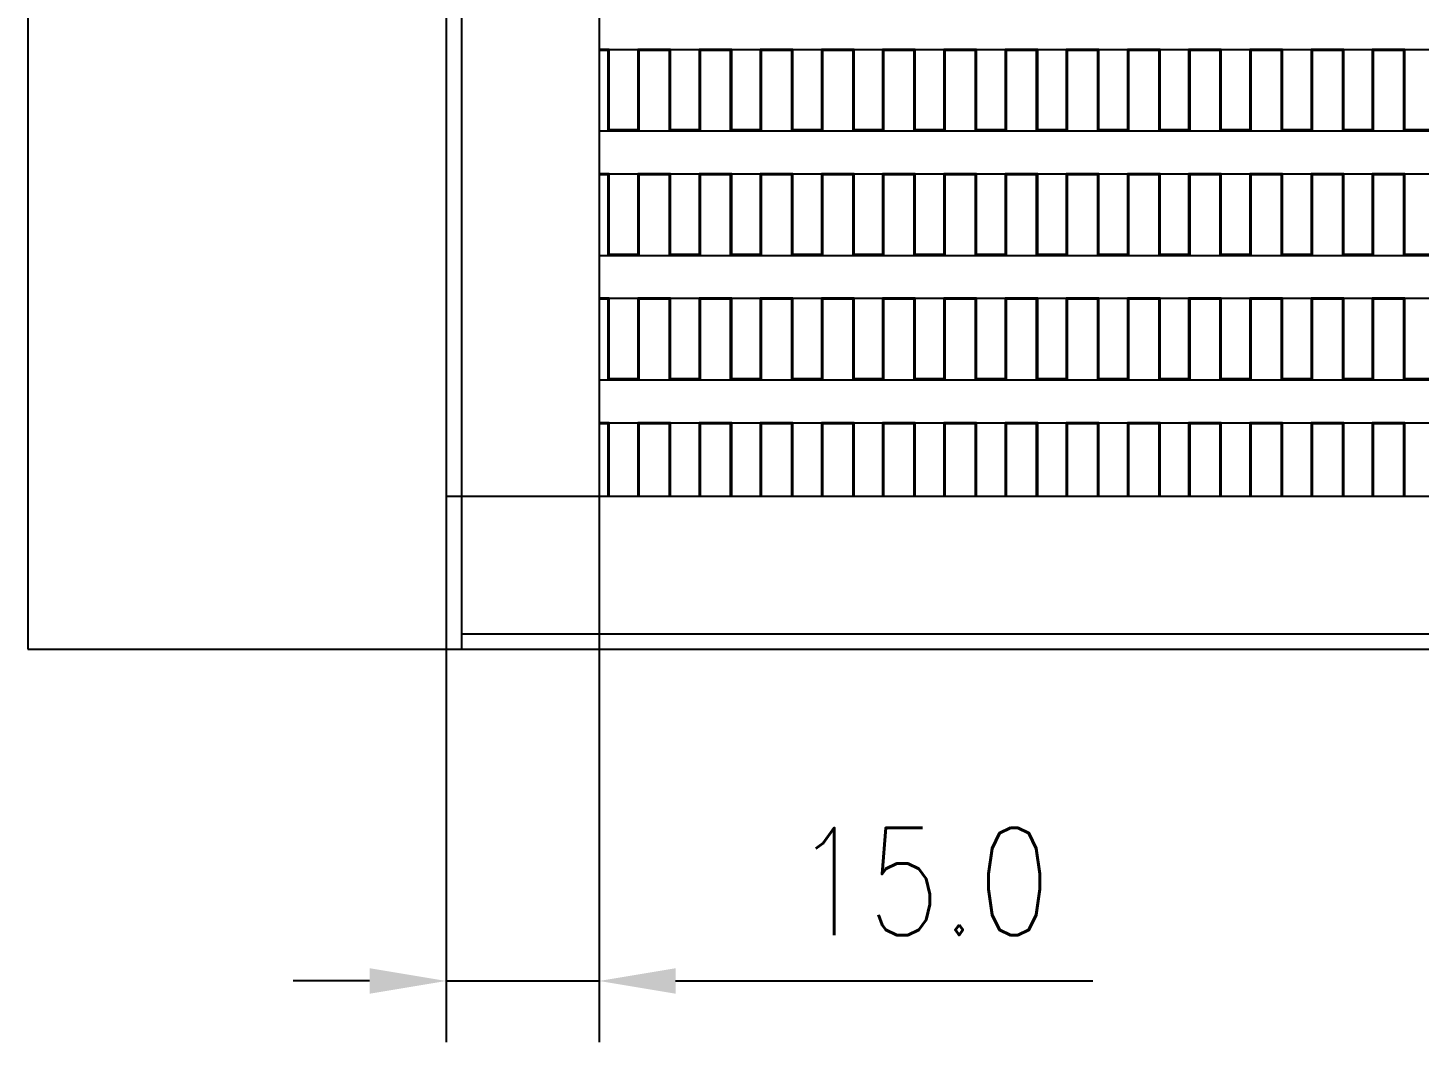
# Model space of a CAD drawing. Header units: millimetres. Extents: x -8604 to -3995, y 3123 to 6155.
# Drawn here: x -7702.6 to -7566.2, y 5317.7 to 5417.1 of the extents above; entities that cross this region are included whole.
import ezdxf

# ---------------------------------------------------------------- set-up
doc = ezdxf.new("R2010")
doc.units = ezdxf.units.MM
doc.layers.get('DEFPOINTS').update_dxf_attribs({"color": 30})
doc.styles.add('TH_GBDIM', font='romans.shx', dxfattribs={"width": 0.8, "bigfont": 'gbcbig.shx'})
doc.dimstyles.new('TH_GBDIM', dxfattribs={"dimscale": 3, "dimtxt": 3.5, "dimasz": 2.5, "dimexe": 2, "dimexo": 0, "dimgap": 1.5, "dimtad": 1, "dimdec": 1, "dimzin": 0, "dimdsep": 46, "dimtxsty": 'TH_GBDIM', "dimcen": 2.5, "dimclrd": 130, "dimclre": 130, "dimclrt": 3, "dimadec": 0, "dimazin": 0, "dimtfac": 0.714286, "dimtdec": 1, "dimtmove": 0, "dimatfit": 3, "dimfxl": 1, "dimtzin": 0, "dimlwd": -1, "dimlwe": -1, "dimarcsym": 0})

# ---------------------------------------------------------------- blocks, each defined once
blk = doc.blocks.new('*D1566')
at = {"color": 130, "transparency": 16777216}
for p, q in [((-7661.62, 5371.18), (-7661.62, 5317.65)), ((-7646.62, 5371.18), (-7646.62, 5317.65)), ((-7669.12, 5323.65), (-7676.62, 5323.65)), ((-7661.62, 5323.65), (-7646.62, 5323.65)), ((-7639.12, 5323.65), (-7598.22, 5323.65))]:
    blk.add_line(p, q, dxfattribs=at)
for points in [[(-7669.12, 5324.9), (-7669.12, 5322.4), (-7661.62, 5323.65)], [(-7639.12, 5324.9), (-7639.12, 5322.4), (-7646.62, 5323.65)]]:
    blk.add_solid(points, dxfattribs=at)
at = {"layer": 'DEFPOINTS', "color": 0, "transparency": 16777216}
for p in [(-7661.62, 5371.18), (-7646.62, 5371.18), (-7646.62, 5323.65)]:
    blk.add_point(p, dxfattribs=at)
at = {"color": 3, "transparency": 16777216, "insert": (-7614.92, 5333.4), "char_height": 10.5, "attachment_point": 5, "style": 'TH_GBDIM'}
blk.add_mtext('15.0', dxfattribs=at)

msp = doc.modelspace()

# ---------------------------------------------------------------- linework, layer by layer
at = {"color": 7, "linetype": 'Continuous', "lineweight": 25}
for p, q in [((-7702.62, 5575.58), (-7702.62, 5356.18)), ((-7661.62, 5571.18), (-7661.62, 5371.18)), ((-7660.12, 5571.18), (-7660.12, 5371.18)), ((-7646.62, 5571.18), (-7646.62, 5371.18)), ((-7645.62, 5414.98), (-7646.62, 5414.98)), ((-7646.62, 5414.98), (-7233.62, 5414.98)), ((-7645.72, 5414.88), (-7646.62, 5414.88)), ((-7645.72, 5406.98), (-7645.72, 5414.88)), ((-7645.62, 5407.08), (-7645.62, 5414.98)), ((-7642.82, 5414.98), (-7642.82, 5407.08)), ((-7639.62, 5414.98), (-7642.82, 5414.98)), ((-7639.72, 5414.88), (-7642.72, 5414.88)), ((-7642.72, 5414.88), (-7642.72, 5406.98)), ((-7639.72, 5406.98), (-7639.72, 5414.88)), ((-7639.62, 5407.08), (-7639.62, 5414.98)), ((-7636.82, 5414.98), (-7636.82, 5407.08)), ((-7633.62, 5414.98), (-7636.82, 5414.98)), ((-7633.72, 5414.88), (-7636.72, 5414.88)), ((-7636.72, 5414.88), (-7636.72, 5406.98)), ((-7633.72, 5406.98), (-7633.72, 5414.88)), ((-7633.62, 5407.08), (-7633.62, 5414.98)), ((-7630.82, 5414.98), (-7630.82, 5407.08)), ((-7627.62, 5414.98), (-7630.82, 5414.98)), ((-7627.72, 5414.88), (-7630.72, 5414.88)), ((-7630.72, 5414.88), (-7630.72, 5406.98)), ((-7627.72, 5406.98), (-7627.72, 5414.88)), ((-7627.62, 5407.08), (-7627.62, 5414.98)), ((-7624.82, 5414.98), (-7624.82, 5407.08)), ((-7621.62, 5414.98), (-7624.82, 5414.98)), ((-7621.72, 5414.88), (-7624.72, 5414.88)), ((-7624.72, 5414.88), (-7624.72, 5406.98)), ((-7621.72, 5406.98), (-7621.72, 5414.88)), ((-7621.62, 5407.08), (-7621.62, 5414.98)), ((-7618.82, 5414.98), (-7618.82, 5407.08)), ((-7615.62, 5414.98), (-7618.82, 5414.98)), ((-7615.72, 5414.88), (-7618.72, 5414.88)), ((-7618.72, 5414.88), (-7618.72, 5406.98)), ((-7615.72, 5406.98), (-7615.72, 5414.88)), ((-7615.62, 5407.08), (-7615.62, 5414.98)), ((-7612.82, 5414.98), (-7612.82, 5407.08)), ((-7609.62, 5414.98), (-7612.82, 5414.98)), ((-7609.72, 5414.88), (-7612.72, 5414.88)), ((-7612.72, 5414.88), (-7612.72, 5406.98)), ((-7609.72, 5406.98), (-7609.72, 5414.88)), ((-7609.62, 5407.08), (-7609.62, 5414.98)), ((-7606.82, 5414.98), (-7606.82, 5407.08)), ((-7603.62, 5414.98), (-7606.82, 5414.98)), ((-7603.72, 5414.88), (-7606.72, 5414.88)), ((-7606.72, 5414.88), (-7606.72, 5406.98)), ((-7603.72, 5406.98), (-7603.72, 5414.88)), ((-7603.62, 5407.08), (-7603.62, 5414.98)), ((-7600.82, 5414.98), (-7600.82, 5407.08)), ((-7597.62, 5414.98), (-7600.82, 5414.98)), ((-7597.72, 5414.88), (-7600.72, 5414.88)), ((-7600.72, 5414.88), (-7600.72, 5406.98)), ((-7597.72, 5406.98), (-7597.72, 5414.88)), ((-7597.62, 5407.08), (-7597.62, 5414.98)), ((-7594.82, 5414.98), (-7594.82, 5407.08)), ((-7591.62, 5414.98), (-7594.82, 5414.98)), ((-7591.72, 5414.88), (-7594.72, 5414.88)), ((-7594.72, 5414.88), (-7594.72, 5406.98)), ((-7591.72, 5406.98), (-7591.72, 5414.88)), ((-7591.62, 5407.08), (-7591.62, 5414.98)), ((-7588.82, 5414.98), (-7588.82, 5407.08)), ((-7585.62, 5414.98), (-7588.82, 5414.98)), ((-7585.72, 5414.88), (-7588.72, 5414.88)), ((-7588.72, 5414.88), (-7588.72, 5406.98)), ((-7585.72, 5406.98), (-7585.72, 5414.88)), ((-7585.62, 5407.08), (-7585.62, 5414.98)), ((-7582.82, 5414.98), (-7582.82, 5407.08)), ((-7579.62, 5414.98), (-7582.82, 5414.98)), ((-7579.72, 5414.88), (-7582.72, 5414.88)), ((-7582.72, 5414.88), (-7582.72, 5406.98)), ((-7579.72, 5406.98), (-7579.72, 5414.88)), ((-7579.62, 5407.08), (-7579.62, 5414.98)), ((-7576.82, 5414.98), (-7576.82, 5407.08)), ((-7573.62, 5414.98), (-7576.82, 5414.98)), ((-7573.72, 5414.88), (-7576.72, 5414.88)), ((-7576.72, 5414.88), (-7576.72, 5406.98)), ((-7573.72, 5406.98), (-7573.72, 5414.88)), ((-7573.62, 5407.08), (-7573.62, 5414.98)), ((-7570.82, 5414.98), (-7570.82, 5407.08)), ((-7567.62, 5414.98), (-7570.82, 5414.98)), ((-7567.72, 5414.88), (-7570.72, 5414.88)), ((-7570.72, 5414.88), (-7570.72, 5406.98)), ((-7567.72, 5406.98), (-7567.72, 5414.88)), ((-7567.62, 5407.08), (-7567.62, 5414.98)), ((-7646.62, 5406.98), (-7233.62, 5406.98)), ((-7642.72, 5406.98), (-7645.72, 5406.98)), ((-7642.82, 5407.08), (-7645.62, 5407.08)), ((-7636.72, 5406.98), (-7639.72, 5406.98)), ((-7636.82, 5407.08), (-7639.62, 5407.08)), ((-7630.72, 5406.98), (-7633.72, 5406.98)), ((-7630.82, 5407.08), (-7633.62, 5407.08)), ((-7624.72, 5406.98), (-7627.72, 5406.98)), ((-7624.82, 5407.08), (-7627.62, 5407.08)), ((-7618.72, 5406.98), (-7621.72, 5406.98)), ((-7618.82, 5407.08), (-7621.62, 5407.08)), ((-7612.72, 5406.98), (-7615.72, 5406.98)), ((-7612.82, 5407.08), (-7615.62, 5407.08)), ((-7606.72, 5406.98), (-7609.72, 5406.98)), ((-7606.82, 5407.08), (-7609.62, 5407.08)), ((-7600.72, 5406.98), (-7603.72, 5406.98)), ((-7600.82, 5407.08), (-7603.62, 5407.08)), ((-7594.72, 5406.98), (-7597.72, 5406.98)), ((-7594.82, 5407.08), (-7597.62, 5407.08)), ((-7588.72, 5406.98), (-7591.72, 5406.98)), ((-7588.82, 5407.08), (-7591.62, 5407.08)), ((-7582.72, 5406.98), (-7585.72, 5406.98)), ((-7582.82, 5407.08), (-7585.62, 5407.08)), ((-7576.72, 5406.98), (-7579.72, 5406.98)), ((-7576.82, 5407.08), (-7579.62, 5407.08)), ((-7570.72, 5406.98), (-7573.72, 5406.98)), ((-7570.82, 5407.08), (-7573.62, 5407.08)), ((-7564.72, 5406.98), (-7567.72, 5406.98)), ((-7564.82, 5407.08), (-7567.62, 5407.08)), ((-7645.62, 5402.78), (-7646.62, 5402.78)), ((-7646.62, 5402.78), (-7233.62, 5402.78)), ((-7645.72, 5402.68), (-7646.62, 5402.68)), ((-7645.72, 5394.78), (-7645.72, 5402.68)), ((-7645.62, 5394.88), (-7645.62, 5402.78)), ((-7642.82, 5402.78), (-7642.82, 5394.88)), ((-7639.62, 5402.78), (-7642.82, 5402.78)), ((-7639.72, 5402.68), (-7642.72, 5402.68)), ((-7642.72, 5402.68), (-7642.72, 5394.78)), ((-7639.72, 5394.78), (-7639.72, 5402.68)), ((-7639.62, 5394.88), (-7639.62, 5402.78)), ((-7636.82, 5402.78), (-7636.82, 5394.88)), ((-7633.62, 5402.78), (-7636.82, 5402.78)), ((-7633.72, 5402.68), (-7636.72, 5402.68)), ((-7636.72, 5402.68), (-7636.72, 5394.78)), ((-7633.72, 5394.78), (-7633.72, 5402.68)), ((-7633.62, 5394.88), (-7633.62, 5402.78)), ((-7630.82, 5402.78), (-7630.82, 5394.88)), ((-7627.62, 5402.78), (-7630.82, 5402.78)), ((-7627.72, 5402.68), (-7630.72, 5402.68)), ((-7630.72, 5402.68), (-7630.72, 5394.78)), ((-7627.72, 5394.78), (-7627.72, 5402.68)), ((-7627.62, 5394.88), (-7627.62, 5402.78)), ((-7624.82, 5402.78), (-7624.82, 5394.88)), ((-7621.62, 5402.78), (-7624.82, 5402.78)), ((-7621.72, 5402.68), (-7624.72, 5402.68)), ((-7624.72, 5402.68), (-7624.72, 5394.78)), ((-7621.72, 5394.78), (-7621.72, 5402.68)), ((-7621.62, 5394.88), (-7621.62, 5402.78)), ((-7618.82, 5402.78), (-7618.82, 5394.88)), ((-7615.62, 5402.78), (-7618.82, 5402.78)), ((-7615.72, 5402.68), (-7618.72, 5402.68)), ((-7618.72, 5402.68), (-7618.72, 5394.78)), ((-7615.72, 5394.78), (-7615.72, 5402.68)), ((-7615.62, 5394.88), (-7615.62, 5402.78)), ((-7612.82, 5402.78), (-7612.82, 5394.88)), ((-7609.62, 5402.78), (-7612.82, 5402.78)), ((-7609.72, 5402.68), (-7612.72, 5402.68)), ((-7612.72, 5402.68), (-7612.72, 5394.78)), ((-7609.72, 5394.78), (-7609.72, 5402.68)), ((-7609.62, 5394.88), (-7609.62, 5402.78)), ((-7606.82, 5402.78), (-7606.82, 5394.88)), ((-7603.62, 5402.78), (-7606.82, 5402.78)), ((-7603.72, 5402.68), (-7606.72, 5402.68)), ((-7606.72, 5402.68), (-7606.72, 5394.78)), ((-7603.72, 5394.78), (-7603.72, 5402.68)), ((-7603.62, 5394.88), (-7603.62, 5402.78)), ((-7600.82, 5402.78), (-7600.82, 5394.88)), ((-7597.62, 5402.78), (-7600.82, 5402.78)), ((-7597.72, 5402.68), (-7600.72, 5402.68)), ((-7600.72, 5402.68), (-7600.72, 5394.78)), ((-7597.72, 5394.78), (-7597.72, 5402.68)), ((-7597.62, 5394.88), (-7597.62, 5402.78)), ((-7594.82, 5402.78), (-7594.82, 5394.88)), ((-7591.62, 5402.78), (-7594.82, 5402.78)), ((-7591.72, 5402.68), (-7594.72, 5402.68)), ((-7594.72, 5402.68), (-7594.72, 5394.78)), ((-7591.72, 5394.78), (-7591.72, 5402.68)), ((-7591.62, 5394.88), (-7591.62, 5402.78)), ((-7588.82, 5402.78), (-7588.82, 5394.88)), ((-7585.62, 5402.78), (-7588.82, 5402.78)), ((-7585.72, 5402.68), (-7588.72, 5402.68)), ((-7588.72, 5402.68), (-7588.72, 5394.78)), ((-7585.72, 5394.78), (-7585.72, 5402.68)), ((-7585.62, 5394.88), (-7585.62, 5402.78)), ((-7582.82, 5402.78), (-7582.82, 5394.88)), ((-7579.62, 5402.78), (-7582.82, 5402.78)), ((-7579.72, 5402.68), (-7582.72, 5402.68)), ((-7582.72, 5402.68), (-7582.72, 5394.78)), ((-7579.72, 5394.78), (-7579.72, 5402.68)), ((-7579.62, 5394.88), (-7579.62, 5402.78)), ((-7576.82, 5402.78), (-7576.82, 5394.88)), ((-7573.62, 5402.78), (-7576.82, 5402.78)), ((-7573.72, 5402.68), (-7576.72, 5402.68)), ((-7576.72, 5402.68), (-7576.72, 5394.78)), ((-7573.72, 5394.78), (-7573.72, 5402.68)), ((-7573.62, 5394.88), (-7573.62, 5402.78)), ((-7570.82, 5402.78), (-7570.82, 5394.88)), ((-7567.62, 5402.78), (-7570.82, 5402.78)), ((-7567.72, 5402.68), (-7570.72, 5402.68)), ((-7570.72, 5402.68), (-7570.72, 5394.78)), ((-7567.72, 5394.78), (-7567.72, 5402.68)), ((-7567.62, 5394.88), (-7567.62, 5402.78)), ((-7646.62, 5394.78), (-7233.62, 5394.78)), ((-7642.72, 5394.78), (-7645.72, 5394.78)), ((-7642.82, 5394.88), (-7645.62, 5394.88)), ((-7636.72, 5394.78), (-7639.72, 5394.78)), ((-7636.82, 5394.88), (-7639.62, 5394.88)), ((-7630.72, 5394.78), (-7633.72, 5394.78)), ((-7630.82, 5394.88), (-7633.62, 5394.88)), ((-7624.72, 5394.78), (-7627.72, 5394.78)), ((-7624.82, 5394.88), (-7627.62, 5394.88)), ((-7618.72, 5394.78), (-7621.72, 5394.78)), ((-7618.82, 5394.88), (-7621.62, 5394.88)), ((-7612.72, 5394.78), (-7615.72, 5394.78)), ((-7612.82, 5394.88), (-7615.62, 5394.88)), ((-7606.72, 5394.78), (-7609.72, 5394.78)), ((-7606.82, 5394.88), (-7609.62, 5394.88)), ((-7600.72, 5394.78), (-7603.72, 5394.78)), ((-7600.82, 5394.88), (-7603.62, 5394.88)), ((-7594.72, 5394.78), (-7597.72, 5394.78)), ((-7594.82, 5394.88), (-7597.62, 5394.88)), ((-7588.72, 5394.78), (-7591.72, 5394.78)), ((-7588.82, 5394.88), (-7591.62, 5394.88)), ((-7582.72, 5394.78), (-7585.72, 5394.78)), ((-7582.82, 5394.88), (-7585.62, 5394.88)), ((-7576.72, 5394.78), (-7579.72, 5394.78)), ((-7576.82, 5394.88), (-7579.62, 5394.88)), ((-7570.72, 5394.78), (-7573.72, 5394.78)), ((-7570.82, 5394.88), (-7573.62, 5394.88)), ((-7564.72, 5394.78), (-7567.72, 5394.78)), ((-7564.82, 5394.88), (-7567.62, 5394.88)), ((-7645.62, 5390.58), (-7646.62, 5390.58)), ((-7646.62, 5390.58), (-7233.62, 5390.58)), ((-7645.62, 5382.68), (-7645.62, 5390.58)), ((-7639.62, 5390.58), (-7642.82, 5390.58)), ((-7642.82, 5390.58), (-7642.82, 5382.68)), ((-7639.62, 5382.68), (-7639.62, 5390.58)), ((-7636.82, 5390.58), (-7636.82, 5382.68)), ((-7633.62, 5390.58), (-7636.82, 5390.58)), ((-7633.62, 5382.68), (-7633.62, 5390.58)), ((-7630.82, 5390.58), (-7630.82, 5382.68)), ((-7627.62, 5390.58), (-7630.82, 5390.58)), ((-7627.62, 5382.68), (-7627.62, 5390.58)), ((-7621.62, 5390.58), (-7624.82, 5390.58)), ((-7624.82, 5390.58), (-7624.82, 5382.68)), ((-7621.62, 5382.68), (-7621.62, 5390.58)), ((-7618.82, 5390.58), (-7618.82, 5382.68)), ((-7615.62, 5390.58), (-7618.82, 5390.58)), ((-7615.62, 5382.68), (-7615.62, 5390.58)), ((-7612.82, 5390.58), (-7612.82, 5382.68)), ((-7609.62, 5390.58), (-7612.82, 5390.58)), ((-7609.62, 5382.68), (-7609.62, 5390.58)), ((-7606.82, 5390.58), (-7606.82, 5382.68)), ((-7603.62, 5390.58), (-7606.82, 5390.58)), ((-7603.62, 5382.68), (-7603.62, 5390.58)), ((-7597.62, 5390.58), (-7600.82, 5390.58)), ((-7600.82, 5390.58), (-7600.82, 5382.68)), ((-7597.62, 5382.68), (-7597.62, 5390.58)), ((-7594.82, 5390.58), (-7594.82, 5382.68)), ((-7591.62, 5390.58), (-7594.82, 5390.58)), ((-7591.62, 5382.68), (-7591.62, 5390.58)), ((-7588.82, 5390.58), (-7588.82, 5382.68)), ((-7585.62, 5390.58), (-7588.82, 5390.58)), ((-7585.62, 5382.68), (-7585.62, 5390.58)), ((-7582.82, 5390.58), (-7582.82, 5382.68)), ((-7579.62, 5390.58), (-7582.82, 5390.58)), ((-7579.62, 5382.68), (-7579.62, 5390.58)), ((-7576.82, 5390.58), (-7576.82, 5382.68)), ((-7573.62, 5390.58), (-7576.82, 5390.58)), ((-7573.62, 5382.68), (-7573.62, 5390.58)), ((-7567.62, 5390.58), (-7570.82, 5390.58)), ((-7570.82, 5390.58), (-7570.82, 5382.68)), ((-7567.62, 5382.68), (-7567.62, 5390.58)), ((-7645.72, 5390.48), (-7646.62, 5390.48)), ((-7645.72, 5382.58), (-7645.72, 5390.48)), ((-7639.72, 5390.48), (-7642.72, 5390.48)), ((-7642.72, 5390.48), (-7642.72, 5382.58)), ((-7639.72, 5382.58), (-7639.72, 5390.48)), ((-7633.72, 5390.48), (-7636.72, 5390.48)), ((-7636.72, 5390.48), (-7636.72, 5382.58)), ((-7633.72, 5382.58), (-7633.72, 5390.48)), ((-7627.72, 5390.48), (-7630.72, 5390.48)), ((-7630.72, 5390.48), (-7630.72, 5382.58)), ((-7627.72, 5382.58), (-7627.72, 5390.48)), ((-7621.72, 5390.48), (-7624.72, 5390.48)), ((-7624.72, 5390.48), (-7624.72, 5382.58)), ((-7621.72, 5382.58), (-7621.72, 5390.48)), ((-7615.72, 5390.48), (-7618.72, 5390.48)), ((-7618.72, 5390.48), (-7618.72, 5382.58)), ((-7615.72, 5382.58), (-7615.72, 5390.48)), ((-7609.72, 5390.48), (-7612.72, 5390.48)), ((-7612.72, 5390.48), (-7612.72, 5382.58)), ((-7609.72, 5382.58), (-7609.72, 5390.48)), ((-7603.72, 5390.48), (-7606.72, 5390.48)), ((-7606.72, 5390.48), (-7606.72, 5382.58)), ((-7603.72, 5382.58), (-7603.72, 5390.48)), ((-7597.72, 5390.48), (-7600.72, 5390.48)), ((-7600.72, 5390.48), (-7600.72, 5382.58)), ((-7597.72, 5382.58), (-7597.72, 5390.48)), ((-7591.72, 5390.48), (-7594.72, 5390.48)), ((-7594.72, 5390.48), (-7594.72, 5382.58)), ((-7591.72, 5382.58), (-7591.72, 5390.48)), ((-7585.72, 5390.48), (-7588.72, 5390.48)), ((-7588.72, 5390.48), (-7588.72, 5382.58)), ((-7585.72, 5382.58), (-7585.72, 5390.48)), ((-7579.72, 5390.48), (-7582.72, 5390.48)), ((-7582.72, 5390.48), (-7582.72, 5382.58)), ((-7579.72, 5382.58), (-7579.72, 5390.48)), ((-7573.72, 5390.48), (-7576.72, 5390.48)), ((-7576.72, 5390.48), (-7576.72, 5382.58)), ((-7573.72, 5382.58), (-7573.72, 5390.48)), ((-7567.72, 5390.48), (-7570.72, 5390.48)), ((-7570.72, 5390.48), (-7570.72, 5382.58)), ((-7567.72, 5382.58), (-7567.72, 5390.48)), ((-7646.62, 5382.58), (-7233.62, 5382.58)), ((-7642.72, 5382.58), (-7645.72, 5382.58)), ((-7642.82, 5382.68), (-7645.62, 5382.68)), ((-7636.72, 5382.58), (-7639.72, 5382.58)), ((-7636.82, 5382.68), (-7639.62, 5382.68)), ((-7630.72, 5382.58), (-7633.72, 5382.58)), ((-7630.82, 5382.68), (-7633.62, 5382.68)), ((-7624.72, 5382.58), (-7627.72, 5382.58)), ((-7624.82, 5382.68), (-7627.62, 5382.68)), ((-7618.72, 5382.58), (-7621.72, 5382.58)), ((-7618.82, 5382.68), (-7621.62, 5382.68)), ((-7612.72, 5382.58), (-7615.72, 5382.58)), ((-7612.82, 5382.68), (-7615.62, 5382.68)), ((-7606.72, 5382.58), (-7609.72, 5382.58)), ((-7606.82, 5382.68), (-7609.62, 5382.68)), ((-7600.72, 5382.58), (-7603.72, 5382.58)), ((-7600.82, 5382.68), (-7603.62, 5382.68)), ((-7594.72, 5382.58), (-7597.72, 5382.58)), ((-7594.82, 5382.68), (-7597.62, 5382.68)), ((-7588.72, 5382.58), (-7591.72, 5382.58)), ((-7588.82, 5382.68), (-7591.62, 5382.68)), ((-7582.72, 5382.58), (-7585.72, 5382.58)), ((-7582.82, 5382.68), (-7585.62, 5382.68)), ((-7576.72, 5382.58), (-7579.72, 5382.58)), ((-7576.82, 5382.68), (-7579.62, 5382.68)), ((-7570.72, 5382.58), (-7573.72, 5382.58)), ((-7570.82, 5382.68), (-7573.62, 5382.68)), ((-7564.72, 5382.58), (-7567.72, 5382.58)), ((-7564.82, 5382.68), (-7567.62, 5382.68)), ((-7645.62, 5378.38), (-7646.62, 5378.38)), ((-7646.62, 5378.38), (-7233.62, 5378.38)), ((-7645.72, 5378.28), (-7646.62, 5378.28)), ((-7645.72, 5371.18), (-7645.72, 5378.28)), ((-7645.62, 5371.18), (-7645.62, 5378.38)), ((-7642.82, 5378.38), (-7642.82, 5371.18)), ((-7639.62, 5378.38), (-7642.82, 5378.38)), ((-7639.72, 5378.28), (-7642.72, 5378.28)), ((-7642.72, 5378.28), (-7642.72, 5371.18)), ((-7639.72, 5371.18), (-7639.72, 5378.28)), ((-7639.62, 5371.18), (-7639.62, 5378.38)), ((-7636.82, 5378.38), (-7636.82, 5371.18)), ((-7633.62, 5378.38), (-7636.82, 5378.38)), ((-7633.72, 5378.28), (-7636.72, 5378.28)), ((-7636.72, 5378.28), (-7636.72, 5371.18)), ((-7633.72, 5371.18), (-7633.72, 5378.28)), ((-7633.62, 5371.18), (-7633.62, 5378.38)), ((-7630.82, 5378.38), (-7630.82, 5371.18)), ((-7627.62, 5378.38), (-7630.82, 5378.38)), ((-7627.72, 5378.28), (-7630.72, 5378.28)), ((-7630.72, 5378.28), (-7630.72, 5371.18)), ((-7627.72, 5371.18), (-7627.72, 5378.28)), ((-7627.62, 5371.18), (-7627.62, 5378.38)), ((-7624.82, 5378.38), (-7624.82, 5371.18)), ((-7621.62, 5378.38), (-7624.82, 5378.38)), ((-7621.72, 5378.28), (-7624.72, 5378.28)), ((-7624.72, 5378.28), (-7624.72, 5371.18)), ((-7621.72, 5371.18), (-7621.72, 5378.28)), ((-7621.62, 5371.18), (-7621.62, 5378.38)), ((-7618.82, 5378.38), (-7618.82, 5371.18)), ((-7615.62, 5378.38), (-7618.82, 5378.38)), ((-7615.72, 5378.28), (-7618.72, 5378.28)), ((-7618.72, 5378.28), (-7618.72, 5371.18)), ((-7615.72, 5371.18), (-7615.72, 5378.28)), ((-7615.62, 5371.18), (-7615.62, 5378.38)), ((-7612.82, 5378.38), (-7612.82, 5371.18)), ((-7609.62, 5378.38), (-7612.82, 5378.38)), ((-7609.72, 5378.28), (-7612.72, 5378.28)), ((-7612.72, 5378.28), (-7612.72, 5371.18)), ((-7609.72, 5371.18), (-7609.72, 5378.28)), ((-7609.62, 5371.18), (-7609.62, 5378.38)), ((-7606.82, 5378.38), (-7606.82, 5371.18)), ((-7603.62, 5378.38), (-7606.82, 5378.38)), ((-7603.72, 5378.28), (-7606.72, 5378.28)), ((-7606.72, 5378.28), (-7606.72, 5371.18)), ((-7603.72, 5371.18), (-7603.72, 5378.28)), ((-7603.62, 5371.18), (-7603.62, 5378.38)), ((-7600.82, 5378.38), (-7600.82, 5371.18)), ((-7597.62, 5378.38), (-7600.82, 5378.38)), ((-7597.72, 5378.28), (-7600.72, 5378.28)), ((-7600.72, 5378.28), (-7600.72, 5371.18)), ((-7597.72, 5371.18), (-7597.72, 5378.28)), ((-7597.62, 5371.18), (-7597.62, 5378.38)), ((-7594.82, 5378.38), (-7594.82, 5371.18)), ((-7591.62, 5378.38), (-7594.82, 5378.38)), ((-7591.72, 5378.28), (-7594.72, 5378.28)), ((-7594.72, 5378.28), (-7594.72, 5371.18)), ((-7591.72, 5371.18), (-7591.72, 5378.28)), ((-7591.62, 5371.18), (-7591.62, 5378.38)), ((-7588.82, 5378.38), (-7588.82, 5371.18)), ((-7585.62, 5378.38), (-7588.82, 5378.38)), ((-7585.72, 5378.28), (-7588.72, 5378.28)), ((-7588.72, 5378.28), (-7588.72, 5371.18)), ((-7585.72, 5371.18), (-7585.72, 5378.28)), ((-7585.62, 5371.18), (-7585.62, 5378.38)), ((-7582.82, 5378.38), (-7582.82, 5371.18)), ((-7579.62, 5378.38), (-7582.82, 5378.38)), ((-7579.72, 5378.28), (-7582.72, 5378.28)), ((-7582.72, 5378.28), (-7582.72, 5371.18)), ((-7579.72, 5371.18), (-7579.72, 5378.28)), ((-7579.62, 5371.18), (-7579.62, 5378.38)), ((-7576.82, 5378.38), (-7576.82, 5371.18)), ((-7573.62, 5378.38), (-7576.82, 5378.38)), ((-7573.72, 5378.28), (-7576.72, 5378.28)), ((-7576.72, 5378.28), (-7576.72, 5371.18)), ((-7573.72, 5371.18), (-7573.72, 5378.28)), ((-7573.62, 5371.18), (-7573.62, 5378.38)), ((-7570.82, 5378.38), (-7570.82, 5371.18)), ((-7567.62, 5378.38), (-7570.82, 5378.38)), ((-7567.72, 5378.28), (-7570.72, 5378.28)), ((-7570.72, 5378.28), (-7570.72, 5371.18)), ((-7567.72, 5371.18), (-7567.72, 5378.28)), ((-7567.62, 5371.18), (-7567.62, 5378.38)), ((-7661.62, 5371.18), (-7660.12, 5371.18)), ((-7660.12, 5371.18), (-7660.12, 5357.68)), ((-7660.12, 5371.18), (-7220.12, 5371.18)), ((-7660.12, 5371.18), (-7646.62, 5371.18)), ((-7660.12, 5357.68), (-7660.12, 5356.18)), ((-7702.62, 5356.18), (-7660.12, 5356.18)), ((-7660.12, 5356.18), (-7220.12, 5356.18))]:
    msp.add_line(p, q, dxfattribs=at)
msp.add_line((-7660.12, 5357.68), (-7220.12, 5357.68))

# ---------------------------------------------------------------- dimensions: what is measured, and where the dimension line sits
dim = msp.add_linear_dim(base=(-7646.62, 5323.65), p1=(-7661.62, 5371.18), p2=(-7646.62, 5371.18), dimstyle='TH_GBDIM')
dim.commit()
dim.dimension.update_dxf_attribs({"geometry": '*D1566', "text_midpoint": (-7614.92, 5333.4)})

doc.saveas('drawing.dxf')
